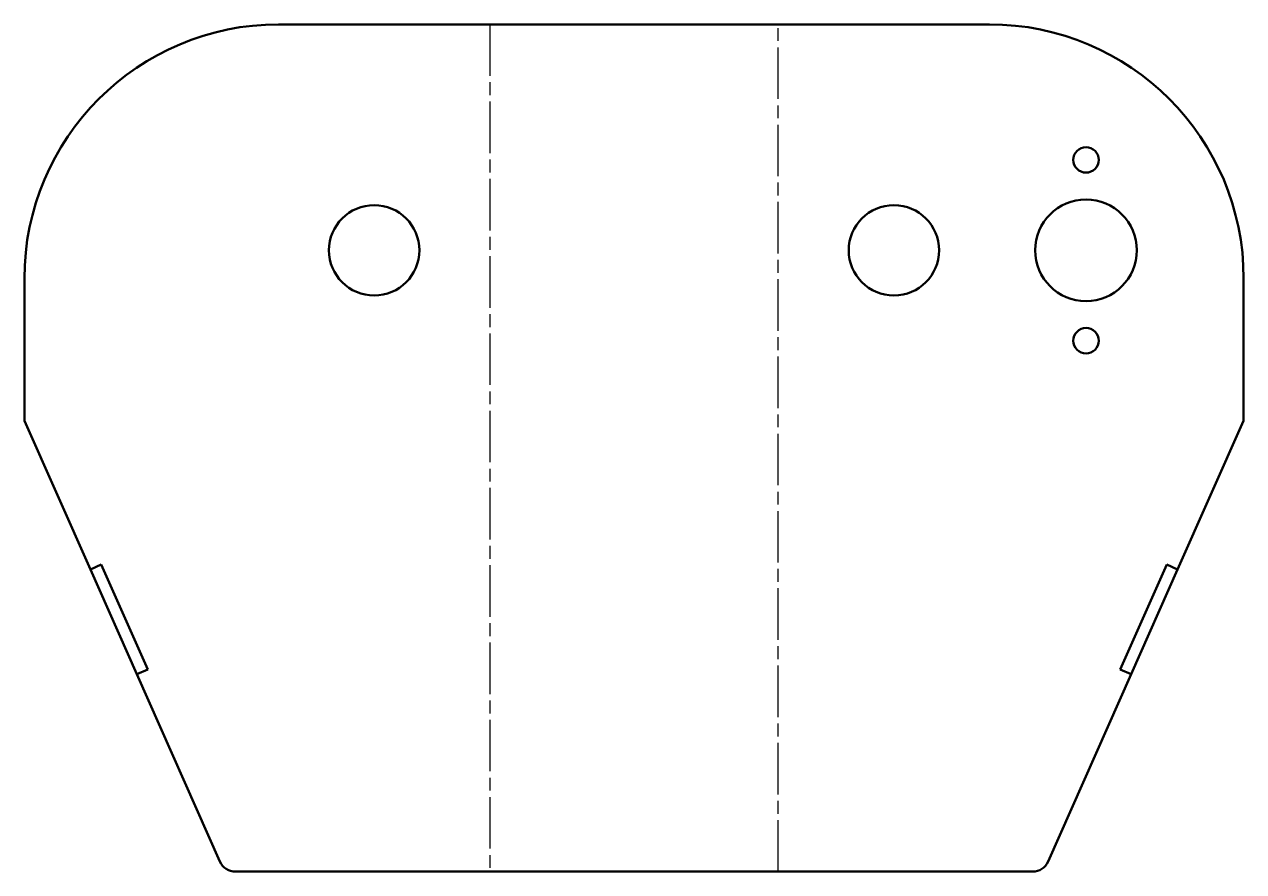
# Model space of a CAD drawing. Header units: millimetres. Extents: x 0 to 216, y 0 to 150.
import ezdxf

# ---------------------------------------------------------------- set-up
doc = ezdxf.new("R2010")
doc.units = ezdxf.units.MM
doc.linetypes.add('Chain', pattern=[13.68, 9.12, -1.14, 2.28, -1.14])
doc.layers.add('Bend Centerline (ANSI)', color=7, linetype='Chain', lineweight=25)
doc.layers.add('Visible (ANSI)', color=7, linetype='Continuous', lineweight=50)

# ---------------------------------------------------------------- blocks, each defined once
blk = doc.blocks.new('CA-SMT-01-UNSBR01_Chapa soporte unión_CA-SMT-01-UNSBR01 (Desplegada)')
at = {"layer": 'Bend Centerline (ANSI)'}
for p, q in [((-25.49, 75), (-25.49, -75)), ((25.49, -75), (25.49, 75))]:
    blk.add_line(p, q, dxfattribs=at)
at = {"layer": 'Visible (ANSI)'}
for p, q in [((-62.89, 75), (62.89, 75)), ((-107.89, 30), (-107.89, 4.83)), ((107.89, 30), (107.89, 4.83)), ((-107.89, 4.83), (-96.21, -21.5)), ((107.89, 4.83), (96.21, -21.5)), ((-96.21, -21.5), (-94.29, -20.65)), ((-87.98, -40.06), (-96.21, -21.5)), ((-94.29, -20.65), (-86.06, -39.21)), ((86.06, -39.21), (94.29, -20.65)), ((96.21, -21.5), (87.98, -40.06)), ((94.29, -20.65), (96.21, -21.5)), ((-86.06, -39.21), (-87.98, -40.06)), ((-87.98, -40.06), (-73.28, -73.22)), ((87.98, -40.06), (73.28, -73.22)), ((87.98, -40.06), (86.06, -39.21)), ((-70.53, -75), (70.53, -75))]:
    blk.add_line(p, q, dxfattribs=at)
for centre, radius in [((79.99, 51), 2.25), ((79.99, 35), 9), ((-45.99, 35), 8), ((45.99, 35), 8), ((79.99, 19), 2.25)]:
    blk.add_circle(centre, radius, dxfattribs=at)
blk.add_arc((-62.89, 30), 45, 90, 180, dxfattribs=at)
at = {"layer": 'Visible (ANSI)', "extrusion": (0, 0, -1)}
for centre, radius, start, end in [((-62.89, 30), 45, 90, 180), ((70.53, -72), 3, 270, 336.0847), ((-70.53, -72), 3, 203.9153, 270)]:
    blk.add_arc(centre, radius, start, end, dxfattribs=at)

msp = doc.modelspace()

# ---------------------------------------------------------------- block references
msp.add_blockref('CA-SMT-01-UNSBR01_Chapa soporte unión_CA-SMT-01-UNSBR01 (Desplegada)', (107.89, 75))

doc.saveas('drawing.dxf')
